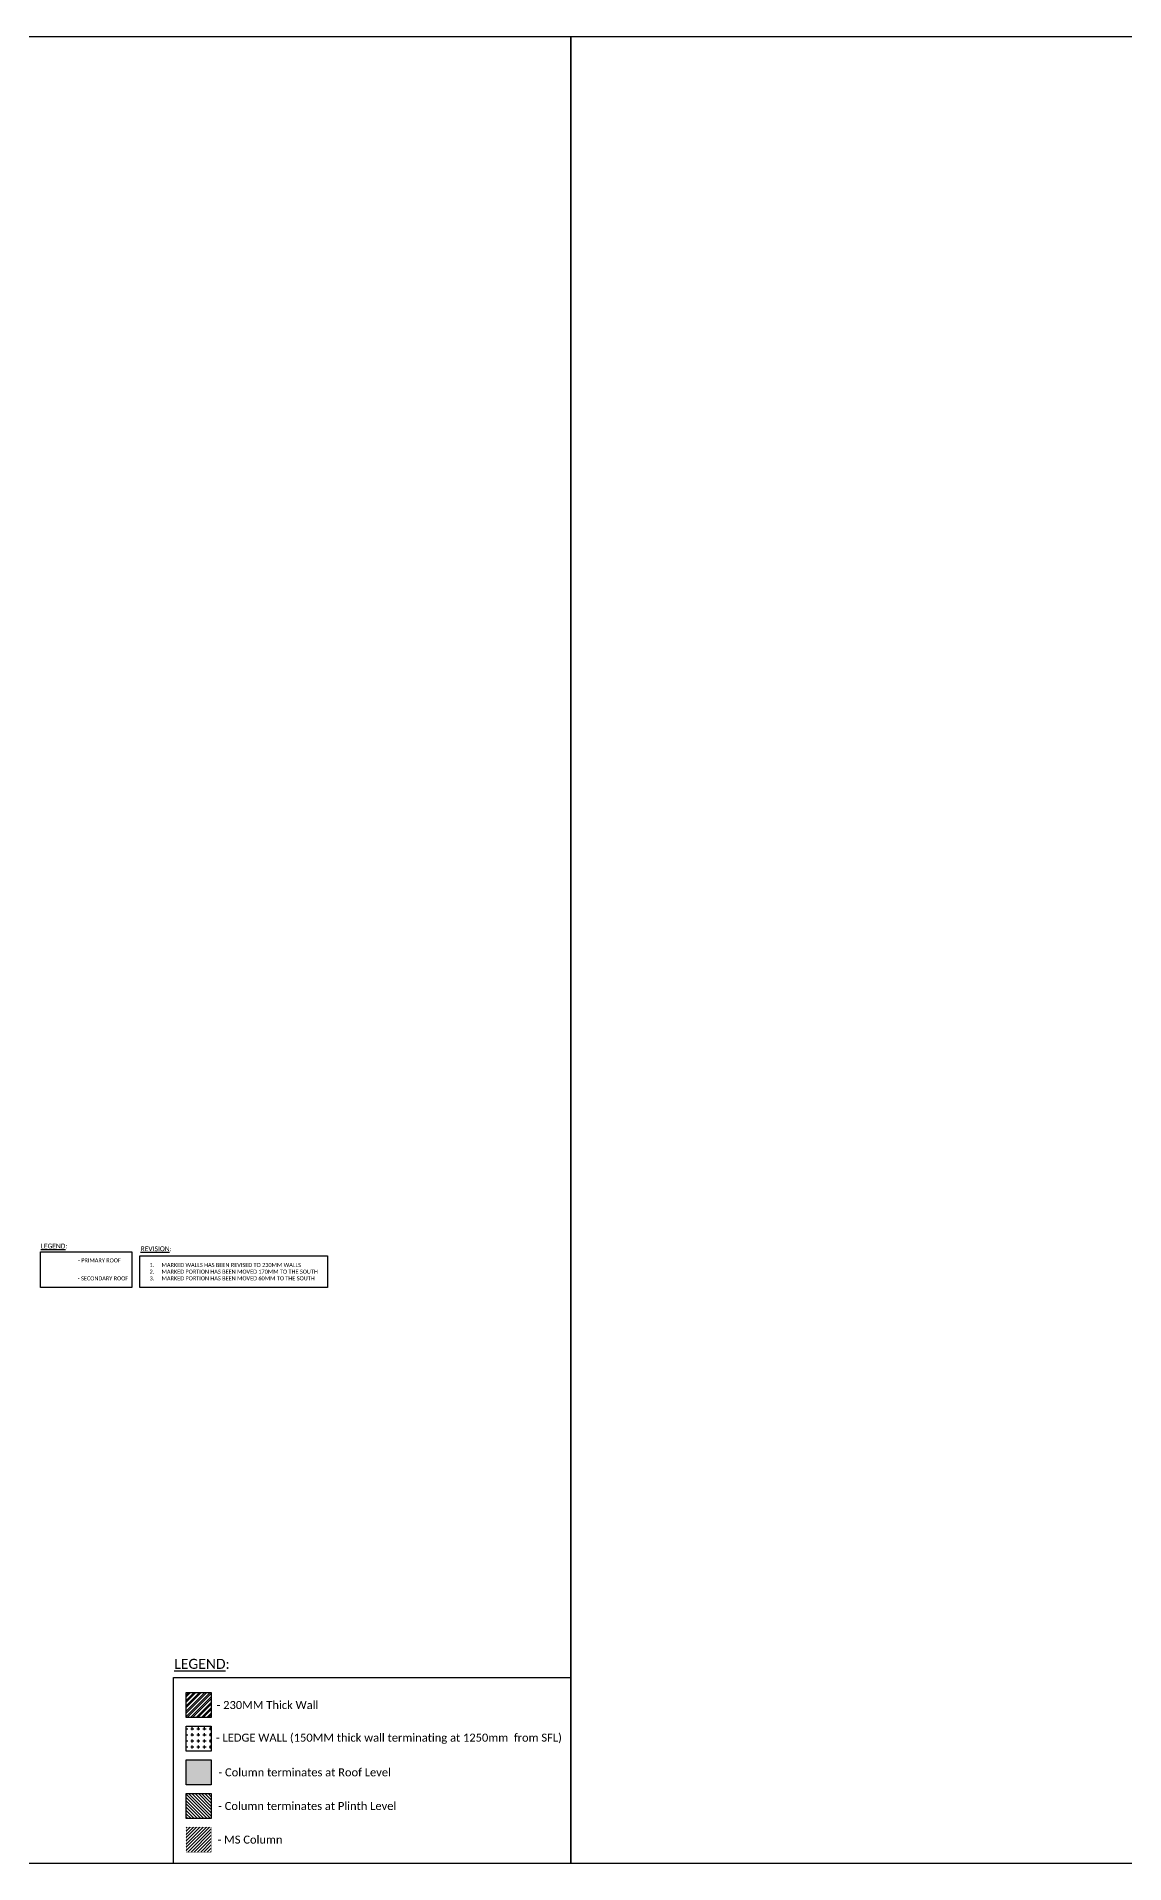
# Model space of a CAD drawing. Header units: millimetres. Extents: x -15000 to 115650, y -17045 to 28620.
# Drawn here: x 58750 to 85931, y -17045 to 28620 of the extents above; entities that cross this region are included whole.
import ezdxf

# ---------------------------------------------------------------- set-up
doc = ezdxf.new("R2010")
doc.units = ezdxf.units.MM
doc.header["$LTSCALE"] = 150
for name, color, linetype in [('ad-Column', 3, 'Continuous'), ('ad-Column Hatch', 125, 'Continuous'), ('ad-Ledge Wall', 6, 'Continuous'), ('ad-RCC Hatch', 125, 'Continuous'), ('ad-Revision', 4, 'Continuous'), ('ad-Text', 7, 'Continuous'), ('ad-Text main', 7, 'Continuous'), ('ad-Wall', 240, 'Continuous'), ('ad-Wall hatch', 8, 'Continuous')]:
    doc.layers.add(name, color=color, linetype=linetype)
doc.styles.get("Standard").update_dxf_attribs({"font": 'calibril.ttf'})

# ---------------------------------------------------------------- blocks, each defined once
blk = doc.blocks.new('1625E_Roof Plan P30')
at = {"layer": 'ad-Text main', "insert": (15637, -1613), "char_height": 120, "width": 596.07, "attachment_point": 5, "bg_fill": 2}
blk.add_mtext('{\\LLEGEND}:', dxfattribs=at)
at = {"layer": 'Defpoints'}
blk.add_lwpolyline([(15300, -1753), (17580, -1753), (17580, -2645), (15300, -2645)], close=True, dxfattribs=at)
at = {"layer": 'ad-Text main', "char_height": 100, "attachment_point": 5, "bg_fill": 2}
for s, insert, width in [('- PRIMARY ROOF', (16769, -1971), 1048.03), ('- SECONDARY ROOF', (16859, -2421), 1266.16)]:
    blk.add_mtext(s, dxfattribs=dict(at, insert=insert, width=width))

msp = doc.modelspace()

# ---------------------------------------------------------------- hatches: boundary and pattern name
at = {"layer": 'ad-Column Hatch', "transparency": 33554687}
h = msp.add_hatch(color=256, dxfattribs=at)
h.dxf.hatch_style = 1
h.paths.add_polyline_path([(62489, -14455), (63115, -14455), (63115, -15080), (62489, -15080)])
at = {"layer": 'ad-RCC Hatch', "transparency": 33554687}
h = msp.add_hatch(dxfattribs=at)
h.set_pattern_fill('ANSI31', color=256, scale=18, angle=90)
h.set_pattern_definition([(135, (397693.245, -36363.49), (-40.411153, -40.411153), [])])
h.paths.add_polyline_path([(62489, -15296), (63115, -15296), (63115, -15921), (62489, -15921)])
h = msp.add_hatch(dxfattribs=at)
h.set_pattern_fill('ANSI31', color=1, scale=18, angle=180)
h.set_pattern_definition([(225, (397693.245, -36003.934), (40.411153, -40.411153), [])])
h.paths.add_polyline_path([(62489, -16137), (63115, -16137), (63115, -16762), (62489, -16762)])
at = {"layer": 'ad-Wall hatch', "transparency": 33554610}
h = msp.add_hatch(dxfattribs=at)
h.set_pattern_fill('ANSI32', color=256, scale=10)
h.set_pattern_definition([(45, (-616751.98, 629368.07), (-67.351921, 67.351921), []), (45, (-616707.08, 629368.07), (-67.351921, 67.351921), [])])
h.paths.add_polyline_path([(62489, -12773), (63115, -12773), (63115, -13399), (62489, -13399)])
h = msp.add_hatch(dxfattribs=at)
h.set_pattern_fill('PLUS', color=256, scale=6)
h.set_pattern_definition([(0, (395597.27, -30592.5), (0, 152.4), [76.2, -76.2]), (90, (395635.37, -30630.6), (-152.4, 9e-15), [76.2, -76.2])])
h.paths.add_polyline_path([(62489, -13614), (63115, -13614), (63115, -14240), (62489, -14240)])

# ---------------------------------------------------------------- linework, layer by layer
for points in [[(28550, 28620), (72100, 28620), (72100, -17045), (28550, -17045)], [(72100, 28620), (115650, 28620), (115650, -17045), (72100, -17045)]]:
    msp.add_lwpolyline(points, close=True)
at = {"layer": 'ad-Column'}
for points in [[(62489, -14455), (63115, -14455), (63115, -15080), (62489, -15080)], [(62489, -15296), (63115, -15296), (63115, -15921), (62489, -15921)]]:
    msp.add_lwpolyline(points, close=True, dxfattribs=at)
at = {"layer": 'ad-Column', "color": 1, "const_width": 5}
msp.add_lwpolyline([(62489, -16137), (63115, -16137), (63115, -16762), (62489, -16762)], close=True, dxfattribs=at)
at = {"layer": 'ad-Ledge Wall'}
msp.add_lwpolyline([(62489, -13614), (63115, -13614), (63115, -14240), (62489, -14240)], close=True, dxfattribs=at)
at = {"layer": 'ad-Text'}
msp.add_lwpolyline([(62174, -12400), (72100, -12400), (72100, -17045), (62174, -17045)], close=True, dxfattribs=at)
at = {"layer": 'ad-Wall'}
msp.add_lwpolyline([(62489, -12773), (63115, -12773), (63115, -13399), (62489, -13399)], close=True, dxfattribs=at)

# ---------------------------------------------------------------- texts
at = {"layer": 'ad-Text', "attachment_point": 5}
for s, insert, char_height, width in [('\\pxql,t25;{\\fCalibri|b0|i0|c0|p34;\\LLEGEND\\l:}', (62773, -12057), 250, 1165.89), ('\\pxql,t25;- 230MM Thick Wall', (64650, -13086), 200, 2805.73), ('\\pxql,t25;- LEDGE WALL (150MM thick wall terminating at 1250mm  from SFL)', (67550, -13927), 200, 8641.14), ('\\pxql,t25;- Column terminates at Roof Level', (65425, -14768), 200, 4263.49), ('\\pxql,t25;- Column terminates at Plinth Level', (66306, -15609), 200, 6040.45), ('\\pxql,t25;- MS Column', (64258, -16450), 200, 1975.77)]:
    msp.add_mtext(s, dxfattribs=dict(at, insert=insert, char_height=char_height, width=width))

# ---------------------------------------------------------------- next in the draw order: texts
at = {"layer": 'ad-Revision', "insert": (61738, -1681), "char_height": 120, "width": 608.73, "attachment_point": 5, "bg_fill": 2}
msp.add_mtext('{\\LREVISION}:', dxfattribs=at)

# ---------------------------------------------------------------- next in the draw order: texts
at = {"layer": 'ad-Revision', "insert": (63694, -2253), "char_height": 100, "width": 4310.94, "attachment_point": 5, "bg_fill": 2}
msp.add_mtext('\\pxi-3,l3.356154,ql,t3.356154;1.^IMARKED WALLS HAS BEEN REVISED TO 230MM WALLS\\P2.^IMARKED PORTION HAS BEEN MOVED 170MM TO THE SOUTH\\P3.^IMARKED PORTION HAS BEEN MOVED 60MM TO THE SOUTH', dxfattribs=at)

# ---------------------------------------------------------------- next in the draw order: linework, layer by layer
at = {"layer": 'ad-Revision'}
msp.add_lwpolyline([(61334, -1853), (66020, -1853), (66020, -2645), (61334, -2645)], close=True, dxfattribs=at)

# ---------------------------------------------------------------- next in the draw order: block references
msp.add_blockref('1625E_Roof Plan P30', (43550, 0))

doc.saveas('drawing.dxf')
